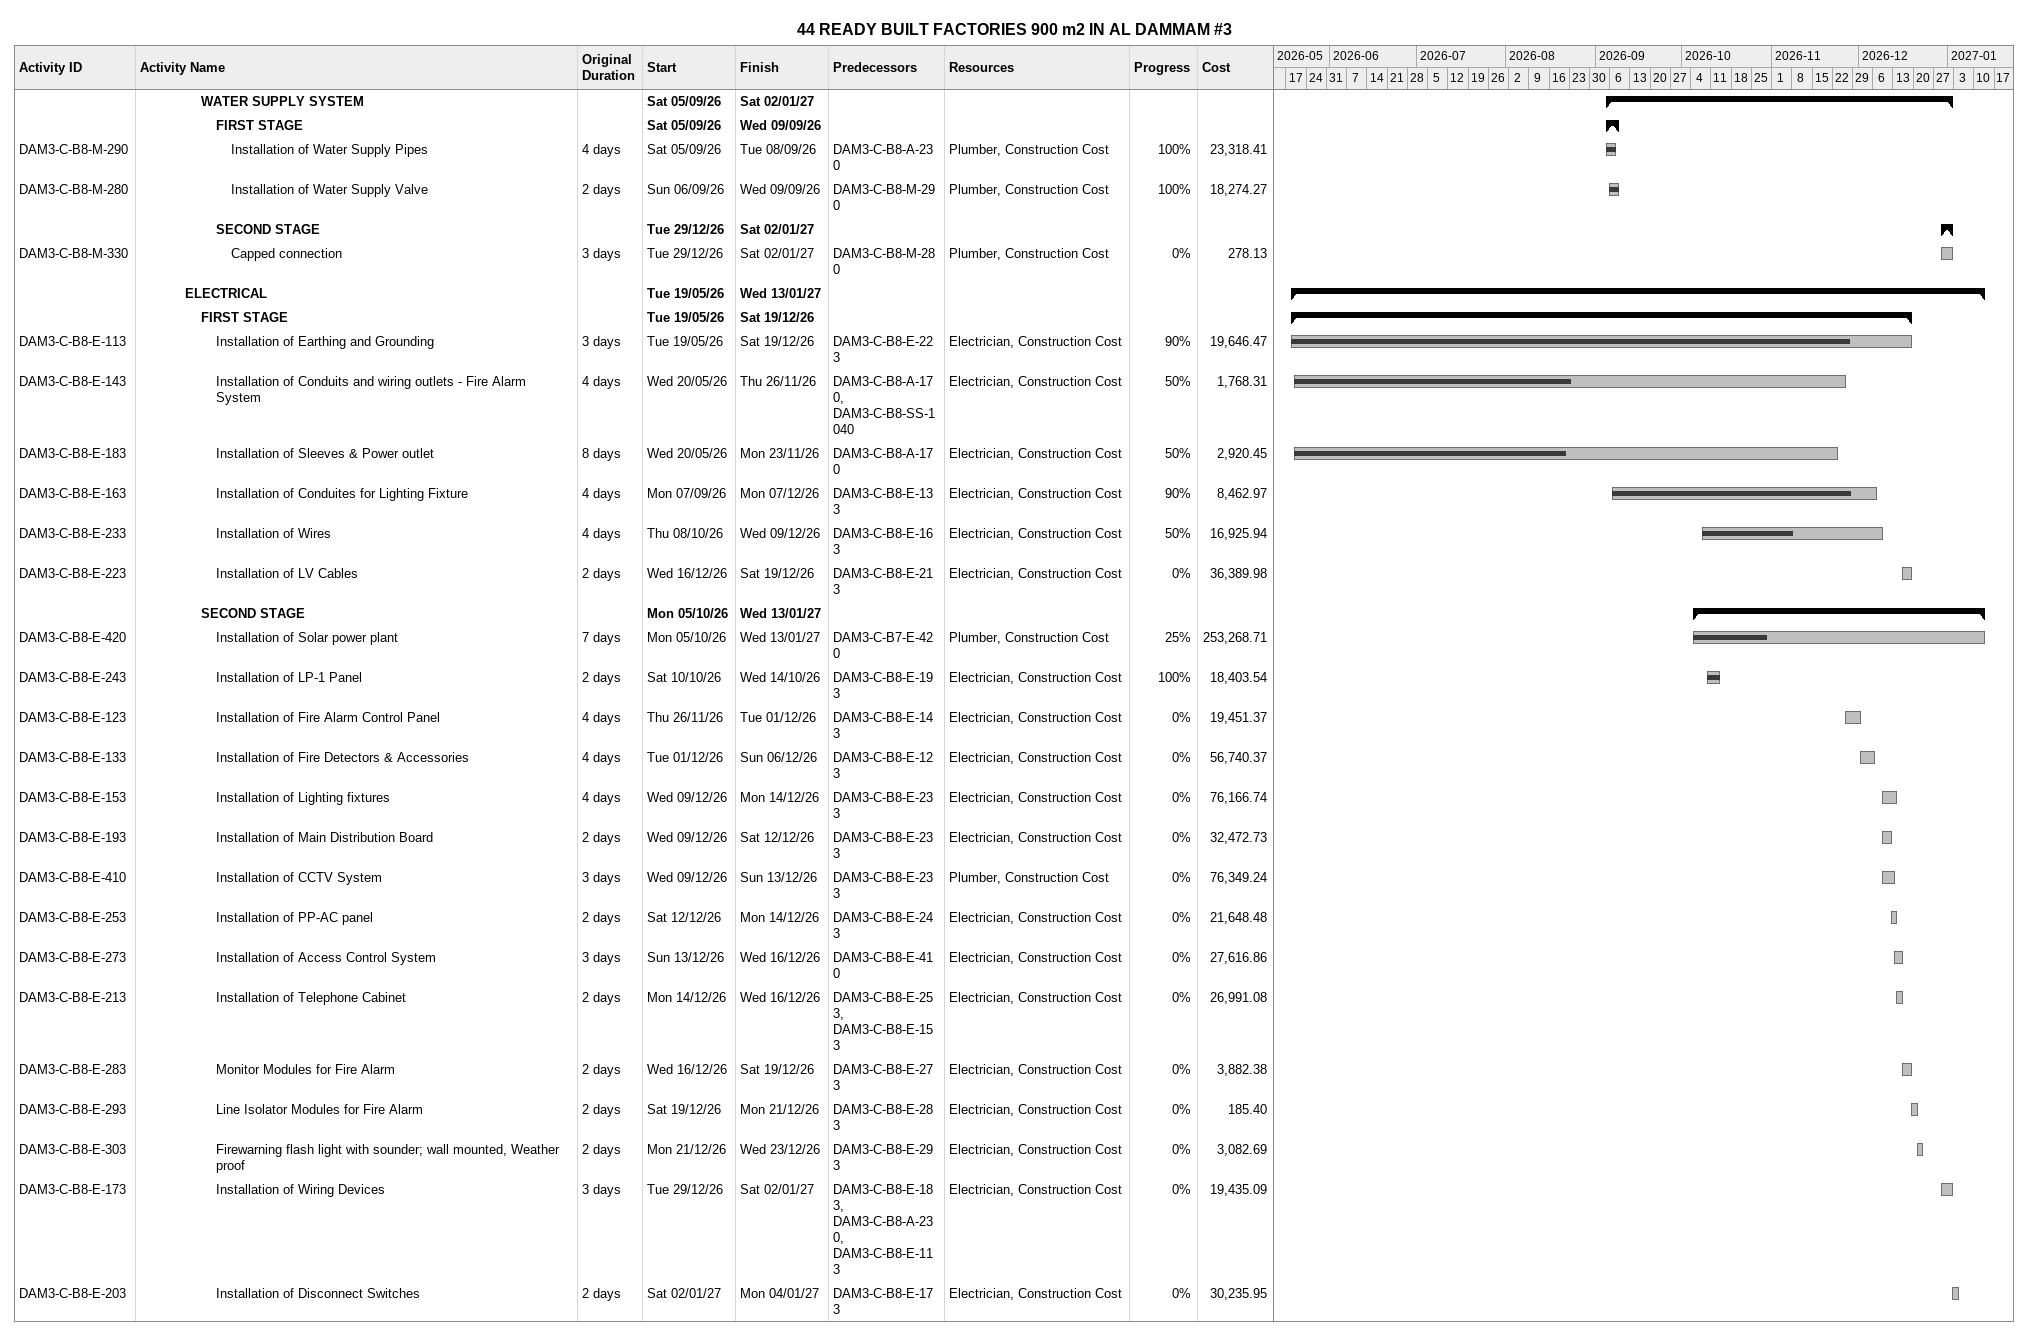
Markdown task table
44 READY BUILT FACTORIES 900 m2 IN AL DAMMAM #3

| ID | Level | Task | Original duration | Start | Finish | Predecessors | Resources | % complete | Cost |
|---|---|---|---|---|---|---|---|---|---|
|  | 5 | **WATER SUPPLY SYSTEM** |  | 2026-09-05 | 2027-01-02 |  |  |  |  |
|  | 6 | **FIRST STAGE** |  | 2026-09-05 | 2026-09-09 |  |  |  |  |
| DAM3-C-B8-M-290 | 7 | Installation of Water Supply Pipes | 4d | 2026-09-05 | 2026-09-08 | DAM3-C-B8-A-230 | Plumber, Construction Cost | 100 | 23318.41 |
| DAM3-C-B8-M-280 | 7 | Installation of Water Supply Valve | 2d | 2026-09-06 | 2026-09-09 | DAM3-C-B8-M-290 | Plumber, Construction Cost | 100 | 18274.27 |
|  | 6 | **SECOND STAGE** |  | 2026-12-29 | 2027-01-02 |  |  |  |  |
| DAM3-C-B8-M-330 | 7 | Capped connection | 3d | 2026-12-29 | 2027-01-02 | DAM3-C-B8-M-280 | Plumber, Construction Cost | 0 | 278.13 |
|  | 4 | **ELECTRICAL** |  | 2026-05-19 | 2027-01-13 |  |  |  |  |
|  | 5 | **FIRST STAGE** |  | 2026-05-19 | 2026-12-19 |  |  |  |  |
| DAM3-C-B8-E-113 | 6 | Installation of Earthing and Grounding | 3d | 2026-05-19 | 2026-12-19 | DAM3-C-B8-E-223 | Electrician, Construction Cost | 90 | 19646.47 |
| DAM3-C-B8-E-143 | 6 | Installation of Conduits and wiring outlets - Fire Alarm System | 4d | 2026-05-20 | 2026-11-26 | DAM3-C-B8-A-170, DAM3-C-B8-SS-1040 | Electrician, Construction Cost | 50 | 1768.31 |
| DAM3-C-B8-E-183 | 6 | Installation of Sleeves & Power outlet | 8d | 2026-05-20 | 2026-11-23 | DAM3-C-B8-A-170 | Electrician, Construction Cost | 50 | 2920.45 |
| DAM3-C-B8-E-163 | 6 | Installation of Conduites for Lighting Fixture | 4d | 2026-09-07 | 2026-12-07 | DAM3-C-B8-E-133 | Electrician, Construction Cost | 90 | 8462.97 |
| DAM3-C-B8-E-233 | 6 | Installation of Wires | 4d | 2026-10-08 | 2026-12-09 | DAM3-C-B8-E-163 | Electrician, Construction Cost | 50 | 16925.94 |
| DAM3-C-B8-E-223 | 6 | Installation of LV Cables | 2d | 2026-12-16 | 2026-12-19 | DAM3-C-B8-E-213 | Electrician, Construction Cost | 0 | 36389.98 |
|  | 5 | **SECOND STAGE** |  | 2026-10-05 | 2027-01-13 |  |  |  |  |
| DAM3-C-B8-E-420 | 6 | Installation of Solar power plant | 7d | 2026-10-05 | 2027-01-13 | DAM3-C-B7-E-420 | Plumber, Construction Cost | 25 | 253268.71 |
| DAM3-C-B8-E-243 | 6 | Installation of LP-1 Panel | 2d | 2026-10-10 | 2026-10-14 | DAM3-C-B8-E-193 | Electrician, Construction Cost | 100 | 18403.54 |
| DAM3-C-B8-E-123 | 6 | Installation of Fire Alarm Control Panel | 4d | 2026-11-26 | 2026-12-01 | DAM3-C-B8-E-143 | Electrician, Construction Cost | 0 | 19451.37 |
| DAM3-C-B8-E-133 | 6 | Installation of Fire Detectors & Accessories | 4d | 2026-12-01 | 2026-12-06 | DAM3-C-B8-E-123 | Electrician, Construction Cost | 0 | 56740.37 |
| DAM3-C-B8-E-153 | 6 | Installation of Lighting fixtures | 4d | 2026-12-09 | 2026-12-14 | DAM3-C-B8-E-233 | Electrician, Construction Cost | 0 | 76166.74 |
| DAM3-C-B8-E-193 | 6 | Installation of Main Distribution Board | 2d | 2026-12-09 | 2026-12-12 | DAM3-C-B8-E-233 | Electrician, Construction Cost | 0 | 32472.73 |
| DAM3-C-B8-E-410 | 6 | Installation of CCTV System | 3d | 2026-12-09 | 2026-12-13 | DAM3-C-B8-E-233 | Plumber, Construction Cost | 0 | 76349.24 |
| DAM3-C-B8-E-253 | 6 | Installation of PP-AC panel | 2d | 2026-12-12 | 2026-12-14 | DAM3-C-B8-E-243 | Electrician, Construction Cost | 0 | 21648.48 |
| DAM3-C-B8-E-273 | 6 | Installation of Access Control System | 3d | 2026-12-13 | 2026-12-16 | DAM3-C-B8-E-410 | Electrician, Construction Cost | 0 | 27616.86 |
| DAM3-C-B8-E-213 | 6 | Installation of Telephone Cabinet | 2d | 2026-12-14 | 2026-12-16 | DAM3-C-B8-E-253, DAM3-C-B8-E-153 | Electrician, Construction Cost | 0 | 26991.08 |
| DAM3-C-B8-E-283 | 6 | Monitor Modules for Fire Alarm | 2d | 2026-12-16 | 2026-12-19 | DAM3-C-B8-E-273 | Electrician, Construction Cost | 0 | 3882.38 |
| DAM3-C-B8-E-293 | 6 | Line Isolator Modules for Fire Alarm | 2d | 2026-12-19 | 2026-12-21 | DAM3-C-B8-E-283 | Electrician, Construction Cost | 0 | 185.40 |
| DAM3-C-B8-E-303 | 6 | Firewarning flash light with sounder; wall mounted, Weather proof | 2d | 2026-12-21 | 2026-12-23 | DAM3-C-B8-E-293 | Electrician, Construction Cost | 0 | 3082.69 |
| DAM3-C-B8-E-173 | 6 | Installation of Wiring Devices | 3d | 2026-12-29 | 2027-01-02 | DAM3-C-B8-E-183, DAM3-C-B8-A-230, DAM3-C-B8-E-113 | Electrician, Construction Cost | 0 | 19435.09 |
| DAM3-C-B8-E-203 | 6 | Installation of Disconnect Switches | 2d | 2027-01-02 | 2027-01-04 | DAM3-C-B8-E-173 | Electrician, Construction Cost | 0 | 30235.95 |
